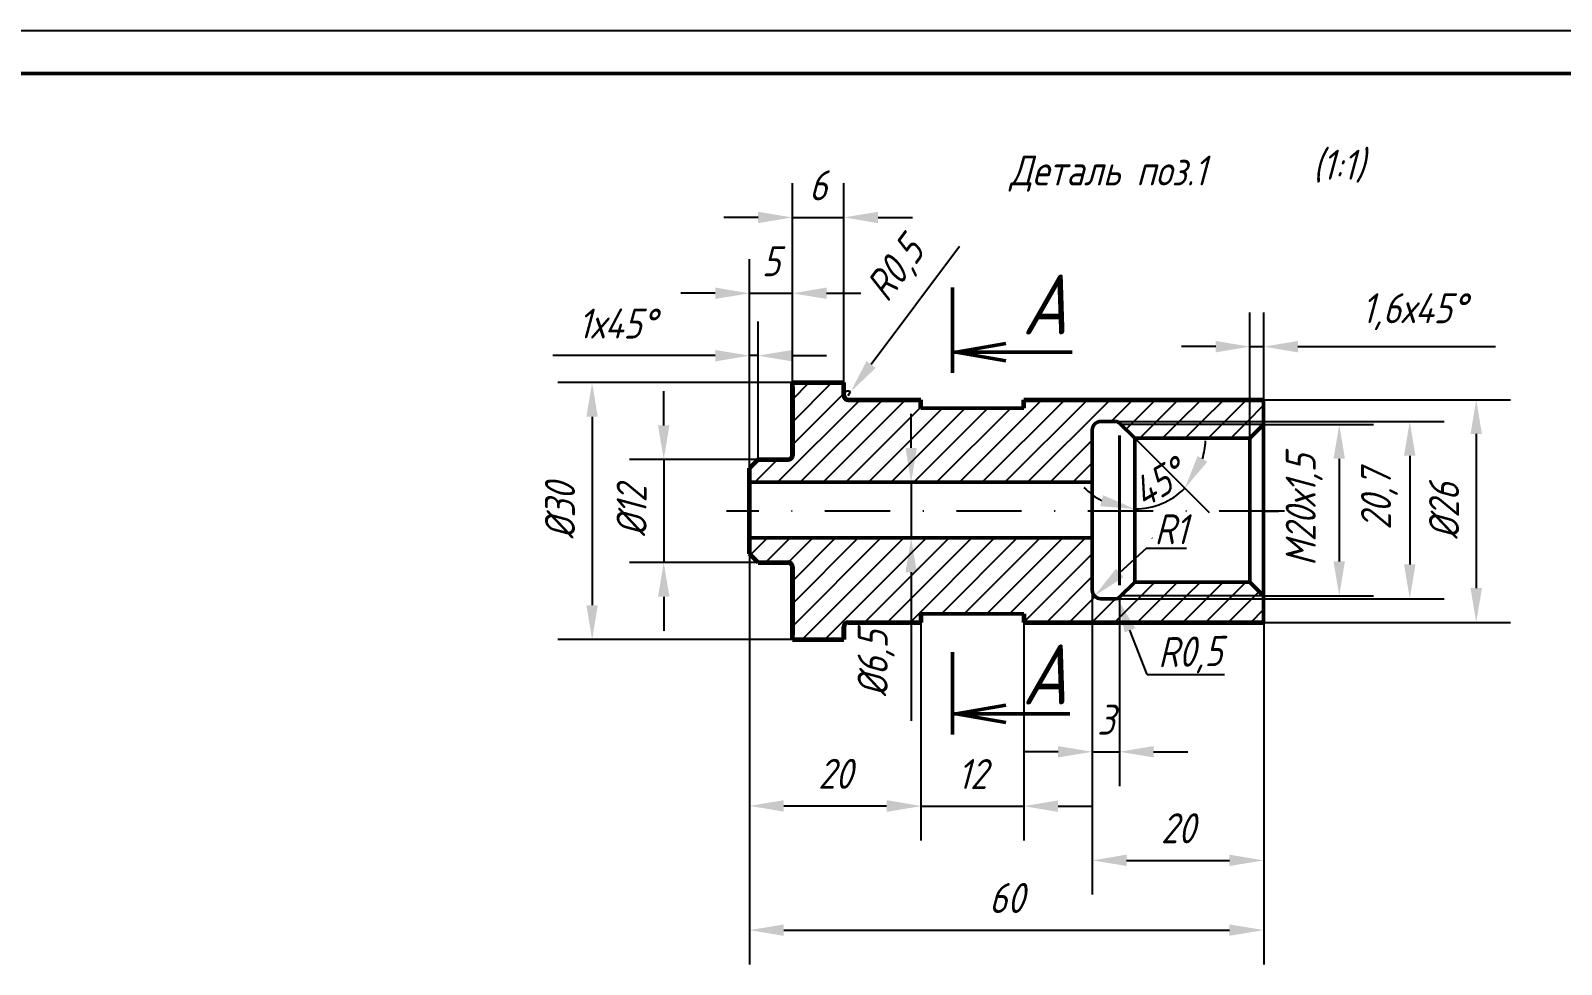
# Model space of a CAD drawing. Header units: inches. Extents: x 4898 to 5789, y 2851 to 3271.
# Drawn here: x 5325.5 to 5504.2, y 3161.7 to 3270.8 of the extents above; entities that cross this region are included whole.
import ezdxf

# ---------------------------------------------------------------- set-up
doc = ezdxf.new("R2010")
doc.units = ezdxf.units.IN
doc.header["$LTSCALE"] = 0.6
doc.header["$MEASUREMENT"] = 0
doc.linetypes.add('DASHDOT', pattern=[25.4, 12.7, -6.35, 0, -6.35])
doc.styles.get("Standard").update_dxf_attribs({"font": 'romand.shx', "width": 0.8, "oblique": 15, "height": 3.5})
doc.dimstyles.get("Standard").update_dxf_attribs({"dimtxt": 3.5, "dimasz": 4, "dimexe": 4, "dimexo": 0, "dimgap": 2, "dimtad": 1, "dimrnd": 0.05, "dimtxsty": 'Standard', "dimcen": 0.09, "dimadec": 0, "dimazin": 2, "dimtfac": 1, "dimtmove": 0, "dimatfit": 3, "dimfxl": 0.18, "dimtolj": 1, "dimtzin": 0, "dimlwd": 25, "dimlwe": 25, "dimarcsym": 0})

# ---------------------------------------------------------------- blocks, each defined once
blk = doc.blocks.new('*D786')
at = {"color": 0, "lineweight": 25, "transparency": 16777216}
for p, q in [((5469.51, 3224.79), (5482.23, 3224.79)), ((5478.23, 3220.79), (5478.23, 3208.79)), ((5469.51, 3204.79), (5482.23, 3204.79))]:
    blk.add_line(p, q, dxfattribs=at)
at = {"color": 0, "transparency": 16777216}
for points in [[(5477.56, 3220.79), (5478.89, 3220.79), (5478.23, 3224.79)], [(5477.56, 3208.79), (5478.89, 3208.79), (5478.23, 3204.79)]]:
    blk.add_solid(points, dxfattribs=at)
at = {"layer": 'DEFPOINTS', "color": 0, "transparency": 16777216}
for p in [(5469.51, 3224.79), (5469.51, 3204.79), (5478.23, 3204.79)]:
    blk.add_point(p, dxfattribs=at)
at = {"color": 0, "transparency": 16777216, "insert": (5474.14, 3214.79), "char_height": 3.5, "attachment_point": 5, "rotation": 90}
blk.add_mtext('\\A1;М20х1,5', dxfattribs=at)
blk = doc.blocks.new('*D789')
at = {"color": 0, "lineweight": 25, "transparency": 16777216}
for p, q in [((5467.81, 3223.19), (5467.81, 3237.87)), ((5469.41, 3224.79), (5469.41, 3237.87)), ((5463.81, 3233.87), (5459.81, 3233.87)), ((5467.81, 3233.87), (5469.41, 3233.87)), ((5473.41, 3233.87), (5496.48, 3233.87))]:
    blk.add_line(p, q, dxfattribs=at)
at = {"color": 0, "transparency": 16777216}
for points in [[(5463.81, 3234.54), (5463.81, 3233.2), (5467.81, 3233.87)], [(5473.41, 3234.54), (5473.41, 3233.2), (5469.41, 3233.87)]]:
    blk.add_solid(points, dxfattribs=at)
at = {"layer": 'DEFPOINTS', "color": 0, "transparency": 16777216}
for p in [(5469.41, 3233.87), (5469.41, 3224.79), (5467.81, 3223.19)]:
    blk.add_point(p, dxfattribs=at)
at = {"color": 0, "transparency": 16777216, "insert": (5486.94, 3237.95), "char_height": 3.5, "attachment_point": 5}
blk.add_mtext('\\A1;1,6х45%%D', dxfattribs=at)
blk = doc.blocks.new('*D796')
at = {"color": 0, "lineweight": 25, "transparency": 16777216}
for p, q in [((5469.41, 3227.68), (5498.21, 3227.68)), ((5494.21, 3223.68), (5494.21, 3205.68)), ((5469.41, 3201.68), (5498.21, 3201.68))]:
    blk.add_line(p, q, dxfattribs=at)
at = {"color": 0, "transparency": 16777216}
for points in [[(5493.55, 3223.68), (5494.88, 3223.68), (5494.21, 3227.68)], [(5493.55, 3205.68), (5494.88, 3205.68), (5494.21, 3201.68)]]:
    blk.add_solid(points, dxfattribs=at)
at = {"layer": 'DEFPOINTS', "color": 0, "transparency": 16777216}
for p in [(5469.41, 3227.68), (5469.41, 3201.68), (5494.21, 3201.68)]:
    blk.add_point(p, dxfattribs=at)
at = {"color": 0, "transparency": 16777216, "insert": (5490.46, 3214.68), "char_height": 3.5, "attachment_point": 5, "rotation": 90}
blk.add_mtext('\\A1;%%C26', dxfattribs=at)
blk = doc.blocks.new('*D787')
at = {"color": 0, "lineweight": 25, "transparency": 16777216}
for p, q in [((5449.41, 3196.8), (5449.41, 3169.89)), ((5469.41, 3195.8), (5469.41, 3169.89)), ((5453.41, 3173.89), (5465.41, 3173.89))]:
    blk.add_line(p, q, dxfattribs=at)
at = {"color": 0, "transparency": 16777216}
for points in [[(5453.41, 3174.56), (5453.41, 3173.23), (5449.41, 3173.89)], [(5465.41, 3174.56), (5465.41, 3173.23), (5469.41, 3173.89)]]:
    blk.add_solid(points, dxfattribs=at)
at = {"layer": 'DEFPOINTS', "color": 0, "transparency": 16777216}
for p in [(5449.41, 3196.8), (5469.41, 3195.8), (5469.41, 3173.89)]:
    blk.add_point(p, dxfattribs=at)
at = {"color": 0, "transparency": 16777216, "insert": (5459.41, 3177.64), "char_height": 3.5, "attachment_point": 5}
blk.add_mtext('\\A1;20', dxfattribs=at)
blk = doc.blocks.new('*D793')
at = {"color": 0, "lineweight": 25, "transparency": 16777216}
for p, q in [((5409.41, 3219.68), (5409.41, 3236.82)), ((5410.41, 3220.68), (5410.41, 3236.82)), ((5405.41, 3232.82), (5386.47, 3232.82)), ((5410.41, 3232.82), (5409.41, 3232.82)), ((5414.41, 3232.82), (5418.41, 3232.82))]:
    blk.add_line(p, q, dxfattribs=at)
at = {"color": 0, "transparency": 16777216}
for points in [[(5405.41, 3233.49), (5405.41, 3232.15), (5409.41, 3232.82)], [(5414.41, 3233.49), (5414.41, 3232.15), (5410.41, 3232.82)]]:
    blk.add_solid(points, dxfattribs=at)
at = {"layer": 'DEFPOINTS', "color": 0, "transparency": 16777216}
for p in [(5409.41, 3232.82), (5409.41, 3219.68), (5410.41, 3220.68)]:
    blk.add_point(p, dxfattribs=at)
at = {"color": 0, "transparency": 16777216, "insert": (5393.94, 3236.57), "char_height": 3.5, "attachment_point": 5}
blk.add_mtext('\\A1;1х45%%D', dxfattribs=at)
blk = doc.blocks.new('*D794')
at = {"color": 0, "lineweight": 25, "transparency": 16777216}
for p, q in [((5409.41, 3218.04), (5409.41, 3244.1)), ((5414.41, 3229.68), (5414.41, 3244.1)), ((5405.41, 3240.1), (5401.41, 3240.1)), ((5409.41, 3240.1), (5414.41, 3240.1)), ((5418.41, 3240.1), (5422.41, 3240.1))]:
    blk.add_line(p, q, dxfattribs=at)
at = {"color": 0, "transparency": 16777216}
for points in [[(5405.41, 3240.77), (5405.41, 3239.44), (5409.41, 3240.1)], [(5418.41, 3240.77), (5418.41, 3239.44), (5414.41, 3240.1)]]:
    blk.add_solid(points, dxfattribs=at)
at = {"layer": 'DEFPOINTS', "color": 0, "transparency": 16777216}
for p in [(5414.41, 3240.1), (5414.41, 3229.68), (5409.41, 3218.04)]:
    blk.add_point(p, dxfattribs=at)
at = {"color": 0, "transparency": 16777216, "insert": (5411.91, 3243.85), "char_height": 3.5, "attachment_point": 5}
blk.add_mtext('\\A1;5', dxfattribs=at)
blk = doc.blocks.new('*D797')
at = {"color": 0, "lineweight": 25, "transparency": 16777216}
for p, q in [((5414.41, 3229.68), (5414.41, 3252.96)), ((5420.41, 3229.68), (5420.41, 3252.96)), ((5410.41, 3248.96), (5406.41, 3248.96)), ((5414.41, 3248.96), (5420.41, 3248.96)), ((5424.41, 3248.96), (5428.41, 3248.96))]:
    blk.add_line(p, q, dxfattribs=at)
at = {"color": 0, "transparency": 16777216}
for points in [[(5410.41, 3249.62), (5410.41, 3248.29), (5414.41, 3248.96)], [(5424.41, 3249.62), (5424.41, 3248.29), (5420.41, 3248.96)]]:
    blk.add_solid(points, dxfattribs=at)
at = {"layer": 'DEFPOINTS', "color": 0, "transparency": 16777216}
for p in [(5420.41, 3248.96), (5414.41, 3229.68), (5420.41, 3229.68)]:
    blk.add_point(p, dxfattribs=at)
at = {"color": 0, "transparency": 16777216, "insert": (5417.41, 3252.71), "char_height": 3.5, "attachment_point": 5}
blk.add_mtext('\\A1;6', dxfattribs=at)
blk = doc.blocks.new('*D791')
at = {"color": 0, "lineweight": 25, "transparency": 16777216}
for p, q in [((5416.66, 3229.68), (5387.04, 3229.68)), ((5391.04, 3225.68), (5391.04, 3203.68)), ((5416.66, 3199.68), (5387.04, 3199.68))]:
    blk.add_line(p, q, dxfattribs=at)
at = {"color": 0, "transparency": 16777216}
for points in [[(5390.37, 3225.68), (5391.7, 3225.68), (5391.04, 3229.68)], [(5390.37, 3203.68), (5391.7, 3203.68), (5391.04, 3199.68)]]:
    blk.add_solid(points, dxfattribs=at)
at = {"layer": 'DEFPOINTS', "color": 0, "transparency": 16777216}
for p in [(5416.66, 3229.68), (5391.04, 3199.68), (5416.66, 3199.68)]:
    blk.add_point(p, dxfattribs=at)
at = {"color": 0, "transparency": 16777216, "insert": (5387.29, 3214.68), "char_height": 3.5, "attachment_point": 5, "rotation": 90}
blk.add_mtext('\\A1;%%C30', dxfattribs=at)
blk = doc.blocks.new('*D897')
at = {"color": 0, "lineweight": 25, "transparency": 16777216}
for p, q in [((5399.4, 3224.68), (5399.4, 3228.68)), ((5414.17, 3220.68), (5395.4, 3220.68)), ((5399.4, 3220.68), (5399.4, 3208.68)), ((5414.17, 3208.68), (5395.4, 3208.68)), ((5399.4, 3204.68), (5399.4, 3200.68))]:
    blk.add_line(p, q, dxfattribs=at)
at = {"color": 0, "transparency": 16777216}
for points in [[(5398.73, 3224.68), (5400.06, 3224.68), (5399.4, 3220.68)], [(5398.73, 3204.68), (5400.06, 3204.68), (5399.4, 3208.68)]]:
    blk.add_solid(points, dxfattribs=at)
at = {"layer": 'DEFPOINTS', "color": 0, "transparency": 16777216}
for p in [(5414.17, 3220.68), (5399.4, 3208.68), (5414.17, 3208.68)]:
    blk.add_point(p, dxfattribs=at)
at = {"color": 0, "transparency": 16777216, "insert": (5395.65, 3214.68), "char_height": 3.5, "attachment_point": 5, "rotation": 90}
blk.add_mtext('\\A1;%%C12', dxfattribs=at)
blk = doc.blocks.new('*D898')
at = {"color": 0, "lineweight": 25, "transparency": 16777216}
for p, q in [((5433.9, 3245.57), (5423.6, 3231.78)), ((5420.91, 3228.18), (5421.2, 3228.58))]:
    blk.add_line(p, q, dxfattribs=at)
blk.add_arc((5420.91, 3228.18), 0.5, 53.2301, 180, dxfattribs=at)
at = {"color": 0, "transparency": 16777216}
blk.add_solid([(5423.06, 3232.18), (5424.13, 3231.39), (5421.2, 3228.58)], dxfattribs=at)
at = {"layer": 'DEFPOINTS', "color": 0, "transparency": 16777216}
for p in [(5420.91, 3228.18), (5421.2, 3228.58)]:
    blk.add_point(p, dxfattribs=at)
at = {"color": 0, "transparency": 16777216, "insert": (5426.67, 3242.72), "char_height": 3.5, "attachment_point": 5, "rotation": 53.2301}
blk.add_mtext('\\A1;R0,5', dxfattribs=at)
blk = doc.blocks.new('*D899')
at = {"color": 0, "lineweight": 25, "transparency": 16777216}
for p, q in [((5449.41, 3205.44), (5449.41, 3182.57)), ((5452.57, 3204.6), (5452.57, 3182.57)), ((5445.41, 3186.57), (5441.41, 3186.57)), ((5449.41, 3186.57), (5452.57, 3186.57)), ((5456.57, 3186.57), (5460.57, 3186.57))]:
    blk.add_line(p, q, dxfattribs=at)
at = {"color": 0, "transparency": 16777216}
for points in [[(5445.41, 3187.24), (5445.41, 3185.91), (5449.41, 3186.57)], [(5456.57, 3187.24), (5456.57, 3185.91), (5452.57, 3186.57)]]:
    blk.add_solid(points, dxfattribs=at)
at = {"layer": 'DEFPOINTS', "color": 0, "transparency": 16777216}
for p in [(5449.41, 3205.44), (5452.57, 3204.6), (5452.57, 3186.57)]:
    blk.add_point(p, dxfattribs=at)
at = {"color": 0, "transparency": 16777216, "insert": (5450.99, 3190.32), "char_height": 3.5, "attachment_point": 5}
blk.add_mtext('\\A1;3', dxfattribs=at)
blk = doc.blocks.new('*D900')
at = {"color": 0, "lineweight": 25, "transparency": 16777216}
for p, q in [((5428.27, 3222.04), (5428.27, 3226.04)), ((5409.41, 3218.04), (5432.27, 3218.04)), ((5428.27, 3218.04), (5428.27, 3211.54)), ((5409.41, 3211.54), (5432.27, 3211.54)), ((5428.27, 3207.54), (5428.27, 3190.2))]:
    blk.add_line(p, q, dxfattribs=at)
at = {"color": 0, "transparency": 16777216}
for points in [[(5427.61, 3222.04), (5428.94, 3222.04), (5428.27, 3218.04)], [(5427.61, 3207.54), (5428.94, 3207.54), (5428.27, 3211.54)]]:
    blk.add_solid(points, dxfattribs=at)
at = {"layer": 'DEFPOINTS', "color": 0, "transparency": 16777216}
for p in [(5409.41, 3218.04), (5409.41, 3211.54), (5428.27, 3211.54)]:
    blk.add_point(p, dxfattribs=at)
at = {"color": 0, "transparency": 16777216, "insert": (5424.19, 3196.87), "char_height": 3.5, "attachment_point": 5, "rotation": 90}
blk.add_mtext('\\A1;%%C6,5', dxfattribs=at)
blk = doc.blocks.new('*D901')
at = {"color": 0, "lineweight": 25, "transparency": 16777216}
for p, q in [((5409.41, 3208.68), (5409.41, 3176.25)), ((5429.41, 3201.68), (5429.41, 3176.25)), ((5413.41, 3180.25), (5425.41, 3180.25))]:
    blk.add_line(p, q, dxfattribs=at)
at = {"color": 0, "transparency": 16777216}
for points in [[(5413.41, 3180.92), (5413.41, 3179.58), (5409.41, 3180.25)], [(5425.41, 3180.92), (5425.41, 3179.58), (5429.41, 3180.25)]]:
    blk.add_solid(points, dxfattribs=at)
at = {"layer": 'DEFPOINTS', "color": 0, "transparency": 16777216}
for p in [(5409.41, 3208.68), (5429.41, 3201.68), (5429.41, 3180.25)]:
    blk.add_point(p, dxfattribs=at)
at = {"color": 0, "transparency": 16777216, "insert": (5419.41, 3184), "char_height": 3.5, "attachment_point": 5}
blk.add_mtext('\\A1;20', dxfattribs=at)
blk = doc.blocks.new('*D902')
at = {"color": 0, "lineweight": 25, "transparency": 16777216}
for p, q in [((5429.41, 3201.68), (5429.41, 3176.22)), ((5441.41, 3201.68), (5441.41, 3176.22)), ((5425.41, 3180.22), (5421.41, 3180.22)), ((5429.41, 3180.22), (5441.41, 3180.22)), ((5445.41, 3180.22), (5449.41, 3180.22))]:
    blk.add_line(p, q, dxfattribs=at)
at = {"color": 0, "transparency": 16777216}
for points in [[(5425.41, 3180.89), (5425.41, 3179.55), (5429.41, 3180.22)], [(5445.41, 3180.89), (5445.41, 3179.55), (5441.41, 3180.22)]]:
    blk.add_solid(points, dxfattribs=at)
at = {"layer": 'DEFPOINTS', "color": 0, "transparency": 16777216}
for p in [(5429.41, 3201.68), (5441.41, 3201.68), (5441.41, 3180.22)]:
    blk.add_point(p, dxfattribs=at)
at = {"color": 0, "transparency": 16777216, "insert": (5435.41, 3183.97), "char_height": 3.5, "attachment_point": 5}
blk.add_mtext('\\A1;12', dxfattribs=at)
blk = doc.blocks.new('*D903')
at = {"color": 0, "lineweight": 25, "transparency": 16777216}
for p, q in [((5409.41, 3216.8), (5409.41, 3161.75)), ((5469.41, 3206.91), (5469.41, 3161.75)), ((5413.41, 3165.75), (5465.41, 3165.75))]:
    blk.add_line(p, q, dxfattribs=at)
at = {"color": 0, "transparency": 16777216}
for points in [[(5413.41, 3166.41), (5413.41, 3165.08), (5409.41, 3165.75)], [(5465.41, 3166.41), (5465.41, 3165.08), (5469.41, 3165.75)]]:
    blk.add_solid(points, dxfattribs=at)
at = {"layer": 'DEFPOINTS', "color": 0, "transparency": 16777216}
for p in [(5409.41, 3216.8), (5469.41, 3206.91), (5469.41, 3165.75)]:
    blk.add_point(p, dxfattribs=at)
at = {"color": 0, "transparency": 16777216, "insert": (5439.41, 3169.5), "char_height": 3.5, "attachment_point": 5}
blk.add_mtext('\\A1;60', dxfattribs=at)

msp = doc.modelspace()

# ---------------------------------------------------------------- linework, layer by layer
at = {"lineweight": 25}
for p, q in [((4898.377, 3270.773), (5789.377, 3270.773)), ((5452.198, 3225.138), (5464.504, 3225.138)), ((5464.504, 3225.138), (5490.455, 3225.138)), ((5454.375, 3223.168), (5463.037, 3214.505)), ((5486.455, 3221.138), (5486.455, 3208.438)), ((5455.749, 3210.324), (5452.594, 3207.456)), ((5452.198, 3204.438), (5464.504, 3204.438)), ((5464.504, 3204.438), (5490.455, 3204.438)), ((5455.831, 3195.586), (5453.802, 3200.75))]:
    msp.add_line(p, q, dxfattribs=at)
at = {"lineweight": 50}
for p, q in [((4918.377, 3265.773), (5784.377, 3265.773)), ((5441.405, 3226.678), (5429.405, 3226.678)), ((5469.405, 3227.68), (5469.405, 3201.676)), ((5452.198, 3225.138), (5450.405, 3225.138)), ((5452.552, 3224.991), (5454.355, 3223.188)), ((5469.405, 3224.788), (5467.805, 3223.188)), ((5449.405, 3224.138), (5449.405, 3214.788)), ((5454.375, 3223.188), (5454.375, 3214.788)), ((5464.504, 3223.188), (5454.375, 3223.188)), ((5467.805, 3223.188), (5464.504, 3223.188)), ((5467.805, 3223.188), (5467.805, 3214.788)), ((5449.405, 3218.038), (5409.405, 3218.038)), ((5449.405, 3205.438), (5449.405, 3214.788)), ((5454.375, 3206.388), (5454.375, 3214.788)), ((5467.805, 3206.388), (5467.805, 3214.788)), ((5449.405, 3211.538), (5409.405, 3211.538)), ((5452.552, 3204.584), (5454.355, 3206.388)), ((5464.504, 3206.388), (5454.375, 3206.388)), ((5467.805, 3206.388), (5464.504, 3206.388)), ((5469.405, 3204.788), (5467.805, 3206.388)), ((5452.198, 3204.438), (5450.405, 3204.438)), ((5441.405, 3202.678), (5429.405, 3202.678))]:
    msp.add_line(p, q, dxfattribs=at)
at = {"linetype": 'Continuous', "lineweight": 50}
for p, q in [((5433.078, 3230.818), (5433.078, 3240.794)), ((5433.518, 3233.232), (5439.318, 3234.232)), ((5433.218, 3233.232), (5447.041, 3233.232)), ((5433.518, 3233.232), (5439.318, 3232.232)), ((5433.078, 3188.582), (5433.078, 3198.182)), ((5433.218, 3190.996), (5446.795, 3190.996)), ((5433.518, 3190.996), (5439.318, 3191.996)), ((5433.518, 3190.996), (5439.318, 3189.996))]:
    msp.add_line(p, q, dxfattribs=at)
at = {"color": 7, "linetype": 'Continuous', "lineweight": 60}
for p, q in [((5414.405, 3229.678), (5420.405, 3229.678)), ((5414.405, 3221.178), (5414.405, 3229.678)), ((5414.405, 3229.178), (5414.405, 3221.178)), ((5420.405, 3228.18), (5420.405, 3229.678)), ((5420.905, 3227.68), (5429.405, 3227.68)), ((5429.405, 3226.678), (5429.405, 3227.68)), ((5441.405, 3226.678), (5441.405, 3227.68)), ((5441.405, 3227.68), (5464.504, 3227.68)), ((5464.504, 3227.68), (5469.405, 3227.68)), ((5410.405, 3220.678), (5409.405, 3219.678)), ((5409.405, 3209.678), (5409.405, 3219.678)), ((5410.405, 3220.678), (5413.905, 3220.678)), ((5410.405, 3208.678), (5409.405, 3209.678)), ((5410.405, 3208.678), (5413.905, 3208.678)), ((5414.405, 3208.178), (5414.405, 3200.178)), ((5414.405, 3199.678), (5414.405, 3208.178)), ((5420.905, 3201.676), (5429.405, 3201.676)), ((5429.405, 3202.678), (5429.405, 3201.676)), ((5441.405, 3202.678), (5441.405, 3201.676)), ((5441.405, 3201.676), (5464.504, 3201.676)), ((5464.504, 3201.676), (5469.405, 3201.676)), ((5414.405, 3199.678), (5420.405, 3199.678)), ((5420.405, 3199.678), (5420.405, 3201.176)), ((5420.405, 3201.176), (5420.405, 3199.678))]:
    msp.add_line(p, q, dxfattribs=at)
for p, q in [((5414.405, 3227.714), (5416.369, 3229.678)), ((5414.405, 3225.062), (5419.021, 3229.678)), ((5414.405, 3222.411), (5420.405, 3228.411)), ((5412.684, 3218.038), (5422.326, 3227.68)), ((5415.335, 3218.038), (5424.977, 3227.68)), ((5417.987, 3218.038), (5427.629, 3227.68)), ((5420.639, 3218.038), (5429.405, 3226.804)), ((5423.29, 3218.038), (5431.93, 3226.678)), ((5425.942, 3218.038), (5434.582, 3226.678)), ((5428.594, 3218.038), (5437.234, 3226.678)), ((5431.245, 3218.038), (5439.885, 3226.678)), ((5433.897, 3218.038), (5443.539, 3227.68)), ((5436.549, 3218.038), (5446.191, 3227.68)), ((5439.2, 3218.038), (5448.842, 3227.68)), ((5441.852, 3218.038), (5451.494, 3227.68)), ((5451.604, 3225.138), (5454.146, 3227.68)), ((5454.255, 3225.138), (5456.797, 3227.68)), ((5456.907, 3225.138), (5459.449, 3227.68)), ((5459.559, 3225.138), (5462.1, 3227.68)), ((5462.21, 3225.138), (5464.752, 3227.68)), ((5464.862, 3225.138), (5467.404, 3227.68)), ((5467.514, 3225.138), (5469.405, 3227.029)), ((5464.504, 3224.788), (5452.755, 3224.788)), ((5453.33, 3224.213), (5453.905, 3224.788)), ((5453.905, 3224.788), (5454.255, 3225.138)), ((5454.957, 3223.188), (5456.557, 3224.788)), ((5456.557, 3224.788), (5456.907, 3225.138)), ((5457.609, 3223.188), (5459.209, 3224.788)), ((5459.209, 3224.788), (5459.559, 3225.138)), ((5460.26, 3223.188), (5461.86, 3224.788)), ((5461.86, 3224.788), (5462.21, 3225.138)), ((5462.912, 3223.188), (5464.512, 3224.788)), ((5469.405, 3224.788), (5464.504, 3224.788)), ((5464.512, 3224.788), (5464.862, 3225.138)), ((5465.564, 3223.188), (5467.164, 3224.788)), ((5467.164, 3224.788), (5467.514, 3225.138)), ((5444.504, 3218.038), (5449.405, 3222.939)), ((5410.032, 3218.038), (5412.672, 3220.678)), ((5447.155, 3218.038), (5449.405, 3220.288)), ((5469.405, 3214.678), (5471.156, 3214.678)), ((5409.516, 3209.567), (5411.487, 3211.538)), ((5411.279, 3208.678), (5414.139, 3211.538)), ((5413.93, 3208.677), (5416.79, 3211.538)), ((5414.405, 3206.501), (5419.442, 3211.538)), ((5414.405, 3203.849), (5422.094, 3211.538)), ((5414.405, 3201.198), (5424.745, 3211.538)), ((5415.537, 3199.678), (5427.397, 3211.538)), ((5418.189, 3199.678), (5430.049, 3211.538)), ((5422.838, 3201.676), (5432.7, 3211.538)), ((5425.49, 3201.676), (5435.352, 3211.538)), ((5428.142, 3201.676), (5438.004, 3211.538)), ((5431.795, 3202.678), (5440.655, 3211.538)), ((5434.447, 3202.678), (5443.307, 3211.538)), ((5437.099, 3202.678), (5445.959, 3211.538)), ((5439.75, 3202.678), (5448.61, 3211.538)), ((5455.749, 3210.324), (5460.391, 3210.324)), ((5441.4, 3201.676), (5449.405, 3209.681)), ((5444.052, 3201.676), (5449.405, 3207.029)), ((5464.504, 3204.788), (5452.755, 3204.788)), ((5454.495, 3206.408), (5454.375, 3206.408)), ((5454.768, 3204.438), (5455.118, 3204.788)), ((5455.118, 3204.788), (5456.718, 3206.388)), ((5457.42, 3204.438), (5457.77, 3204.788)), ((5457.77, 3204.788), (5459.37, 3206.388)), ((5460.072, 3204.438), (5460.422, 3204.788)), ((5460.422, 3204.788), (5462.022, 3206.388)), ((5462.723, 3204.438), (5463.073, 3204.788)), ((5463.073, 3204.788), (5464.673, 3206.388)), ((5469.405, 3204.788), (5464.504, 3204.788)), ((5465.375, 3204.438), (5465.725, 3204.788)), ((5465.725, 3204.788), (5467.325, 3206.388)), ((5469.405, 3204.788), (5467.805, 3206.388)), ((5468.027, 3204.438), (5468.377, 3204.788)), ((5468.377, 3204.788), (5468.891, 3205.302)), ((5446.703, 3201.676), (5449.729, 3204.701)), ((5449.355, 3201.676), (5452.117, 3204.438)), ((5452.007, 3201.676), (5454.768, 3204.438)), ((5454.658, 3201.676), (5457.42, 3204.438)), ((5457.31, 3201.676), (5460.072, 3204.438)), ((5459.962, 3201.676), (5462.723, 3204.438)), ((5462.613, 3201.676), (5465.375, 3204.438)), ((5465.265, 3201.676), (5468.027, 3204.438)), ((5467.916, 3201.676), (5469.405, 3203.165)), ((5455.831, 3195.586), (5464.855, 3195.586))]:
    msp.add_line(p, q)
at = {"lineweight": 40}
msp.add_line((5452.565, 3206.036), (5452.565, 3223.503), dxfattribs=at)
at = {"linetype": 'DASHDOT'}
msp.add_line((5471.846, 3214.678), (5406.727, 3214.678), dxfattribs=at)
at = {"color": 7, "linetype": 'Continuous'}
msp.add_line((5409.405, 3210.587), (5409.496, 3210.678), dxfattribs=at)
at = {"color": 0}
msp.add_line((5456.367, 3211.538), (5456.405, 3211.5), dxfattribs=at)
at = {"color": 7, "linetype": 'Continuous', "lineweight": 60}
for centre, start, end in [((5420.905, 3228.18), 180, 270), ((5413.905, 3221.178), 270, 0), ((5413.905, 3208.178), 0, 90), ((5420.905, 3201.176), 90, 180)]:
    msp.add_arc(centre, 0.5, start, end, dxfattribs=at)
at = {"lineweight": 50}
for centre, radius, start, end in [((5450.405, 3224.138), 1, 90, 180), ((5452.198, 3224.638), 0.5, 45, 90), ((5450.405, 3205.438), 1, 180, 270), ((5452.198, 3204.938), 0.5, 270, 315)]:
    msp.add_arc(centre, radius, start, end, dxfattribs=at)
at = {"lineweight": 25}
for start, end in [(343.05782, 357.91123), (223.92759, 241.94218), (270, 315)]:
    msp.add_arc((5454.375, 3223.168), 8.25, start, end, dxfattribs=at)
for points in [[(5485.788, 3221.138), (5487.122, 3221.138), (5486.455, 3225.138)], [(5462.839, 3220.421), (5461.696, 3221.107), (5460.209, 3217.334)], [(5450.656, 3216.534), (5450.333, 3215.24), (5454.375, 3214.917)], [(5485.788, 3208.438), (5487.122, 3208.438), (5486.455, 3204.438)], [(5452.176, 3207.949), (5453.073, 3206.963), (5449.665, 3204.765)], [(5454.423, 3200.993), (5453.182, 3200.506), (5452.34, 3204.472)]]:
    msp.add_solid(points)
at = {"layer": 'DEFPOINTS', "color": 0, "linetype": 'ByBlock'}
msp.add_point((5469.405, 3203.288), dxfattribs=at)

# ---------------------------------------------------------------- texts
at = {"lineweight": 30, "insert": (5475.137, 3256.859), "char_height": 3.5, "attachment_point": 1}
msp.add_mtext_dynamic_manual_height_columns('(1:1)', width=35.57866, gutter_width=17.5, heights=[0], dxfattribs=at)
at = {"lineweight": 35, "insert": (5439.775, 3256.19), "char_height": 3.5, "attachment_point": 1}
msp.add_mtext_dynamic_manual_height_columns('Деталь поз.1', width=82.40303, gutter_width=17.5, heights=[0], dxfattribs=at)
at = {"linetype": 'Continuous', "lineweight": 30, "char_height": 7, "width": 19.02954, "attachment_point": 1}
for insert in [(5441.225, 3242.299), (5441.227, 3199.104)]:
    msp.add_mtext('А', dxfattribs=dict(at, insert=insert))
at = {"char_height": 3.5, "attachment_point": 5}
for s, insert, rotation in [('\\A1;45°', (5457.081, 3217.968), 30.8142), ('\\A1;20,7', (5482.923, 3216), 90), ('\\A1;R1', (5458.593, 3212.544), 0.11383), ('\\A1;R0,5', (5460.831, 3197.859), 1.38728)]:
    msp.add_mtext(s, dxfattribs=dict(at, insert=insert, rotation=rotation))

# ---------------------------------------------------------------- dimensions: what is measured, and where the dimension line sits
for base, p1, p2, picture, middle in [((5420.405, 3248.957), (5414.405, 3229.678), (5420.405, 3229.678), '*D797', (5417.405, 3248.957)), ((5414.405, 3240.104), (5409.405, 3218.038), (5414.405, 3229.678), '*D794', (5411.905, 3240.104))]:
    dim = msp.add_linear_dim(base=base, p1=p1, p2=p2, dimstyle='Standard')
    dim.commit()
    dim.dimension.update_dxf_attribs({"geometry": picture, "text_midpoint": middle, "dimtype": 160})
dim = msp.add_radius_dim(center=(5420.905, 3228.18), mpoint=(5421.204, 3228.58), dimstyle='Standard')
dim.commit()
dim.dimension.update_dxf_attribs({"geometry": '*D898', "text_midpoint": (5426.674, 3242.722)})
for base, p1, p2, text, picture, middle in [((5409.405, 3232.82), (5410.405, 3220.678), (5409.405, 3219.678), '1х45%%D', '*D793', (5393.936, 3236.57)), ((5469.405, 3233.871), (5467.805, 3223.188), (5469.405, 3224.788), '1,6х45%%D', '*D789', (5486.941, 3237.954))]:
    dim = msp.add_linear_dim(base=base, p1=p1, p2=p2, text=text, dimstyle='Standard')
    dim.commit()
    dim.dimension.update_dxf_attribs({"geometry": picture, "text_midpoint": middle})
for base, p1, p2, text, picture, middle in [((5391.037, 3199.678), (5416.664, 3229.678), (5416.664, 3199.678), '%%C30', '*D791', (5387.287, 3214.678)), ((5399.398, 3208.678), (5414.17, 3220.678), (5414.17, 3208.678), '%%C12', '*D897', (5395.648, 3214.678)), ((5494.213, 3201.676), (5469.405, 3227.68), (5469.405, 3201.676), '%%C26', '*D796', (5490.463, 3214.678)), ((5428.273, 3211.538), (5409.405, 3218.038), (5409.405, 3211.538), '%%C6,5', '*D900', (5424.189, 3196.869))]:
    dim = msp.add_linear_dim(base=base, p1=p1, p2=p2, angle=90, text=text, dimstyle='Standard')
    dim.commit()
    dim.dimension.update_dxf_attribs({"geometry": picture, "text_midpoint": middle})
dim = msp.add_linear_dim(base=(5478.225, 3204.788), p1=(5469.506, 3224.788), p2=(5469.506, 3204.788), angle=90, text='М20х1,5', dimstyle='Standard')
dim.commit()
dim.dimension.update_dxf_attribs({"geometry": '*D786', "text_midpoint": (5478.225, 3214.788), "dimtype": 160})
for base, p1, p2, picture, middle in [((5469.405, 3165.745), (5409.405, 3216.796), (5469.405, 3206.906), '*D903', (5439.405, 3169.495)), ((5429.405, 3180.251), (5409.405, 3208.678), (5429.405, 3201.676), '*D901', (5419.405, 3184.001)), ((5441.405, 3180.221), (5429.405, 3201.676), (5441.405, 3201.681), '*D902', (5435.405, 3183.971)), ((5469.405, 3173.892), (5449.405, 3196.795), (5469.405, 3195.795), '*D787', (5459.405, 3177.642))]:
    dim = msp.add_linear_dim(base=base, p1=p1, p2=p2, dimstyle='Standard')
    dim.commit()
    dim.dimension.update_dxf_attribs({"geometry": picture, "text_midpoint": middle})
dim = msp.add_linear_dim(base=(5452.565, 3186.574), p1=(5449.405, 3205.438), p2=(5452.565, 3204.598), text='3', dimstyle='Standard')
dim.commit()
dim.dimension.update_dxf_attribs({"geometry": '*D899', "text_midpoint": (5450.985, 3186.574), "dimtype": 160})

doc.saveas('drawing.dxf')
